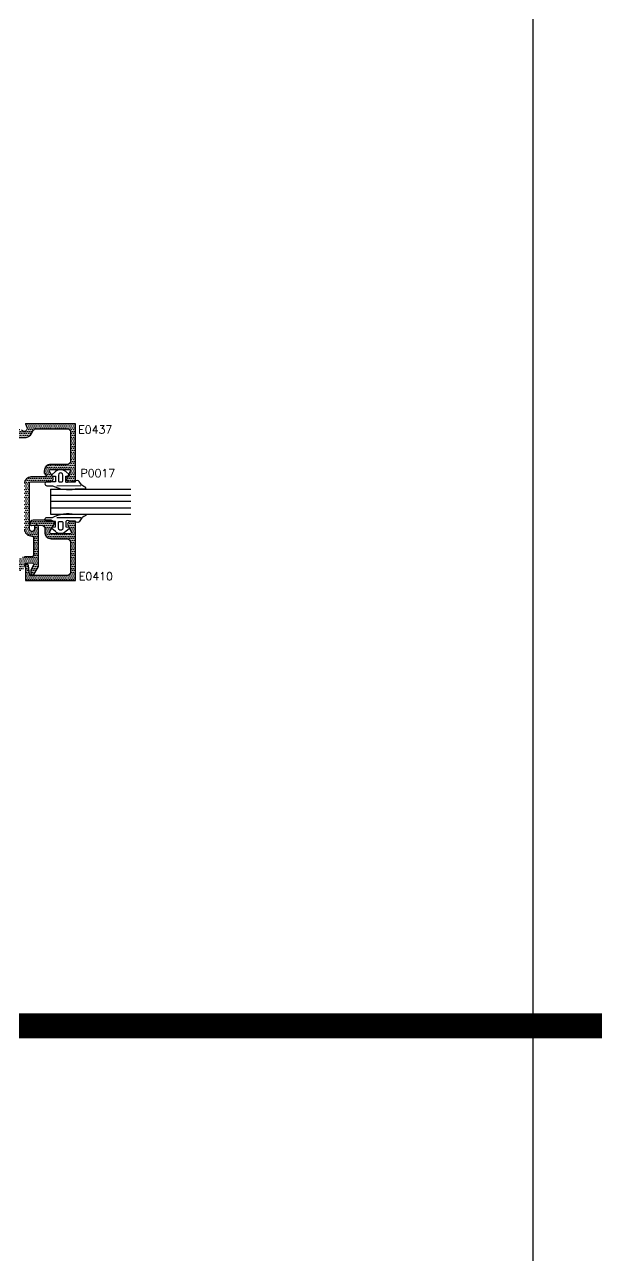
# Model space of a CAD drawing. Extents: x 0 to 130, y 0 to 90.
# Drawn here: x 69.83 to 75.54, y 57.59 to 69.89 of the extents above; entities that cross this region are included whole.
import ezdxf

# ---------------------------------------------------------------- set-up
doc = ezdxf.new("R2010")
doc.units = 0
doc.header["$MEASUREMENT"] = 0
for name, color, linetype in [('R-ANNO-TEXT', 6, 'CONTINUOUS'), ('R-DET1', 4, 'CONTINUOUS'), ('R-DET2', 2, 'CONTINUOUS'), ('R-PAT1', 5, 'CONTINUOUS'), ('TITLE', 7, 'CONTINUOUS')]:
    doc.layers.add(name, color=color, linetype=linetype)
doc.styles.get("Standard").update_dxf_attribs({"font": 'simplex'})
pattern_1 = [(0, (62.7594097394537, 61.00424078090991), (0.009375, 0.01875), [0, -0.01875])]

msp = doc.modelspace()

# ---------------------------------------------------------------- hatches: boundary and pattern name
at = {"layer": 'R-PAT1'}
h = msp.add_hatch(dxfattribs=at)
h.set_pattern_fill('DOTS', color=256, scale=0.3, style=0)
h.set_pattern_definition(pattern_1)
edge = h.paths.add_edge_path()
edge.add_line((69.91431306662892, 64.4855220072581), (69.88632336662893, 64.4370410072581))
edge.add_line((69.88632336662893, 64.4370410072581), (69.8863232502236, 64.3930230072581))
edge.add_arc((69.90132326662892, 64.3930230072581), 0.01500001640532389, 180, 330.0000361789067)
edge.add_line((69.91431366662893, 64.3855230072581), (69.96432296662893, 64.4721440072581))
edge.add_line((69.96432296662893, 64.4721440072581), (69.96432288570554, 64.8691050072581))
edge.add_arc((69.94432326662893, 64.8691050072581), 0.01999961907661429, 0, 97.42321911393714)
edge.add_arc((69.94432250052047, 64.86910529589396), 0.01999923389362643, 97.42114952086007, 180.0008269125051)
edge.add_line((69.92432326662892, 64.8691050072581), (69.92432346662892, 64.8471060072581))
edge.add_arc((69.89932346662891, 64.8471060072581), 0.02500000000000568, -179.9977081687921, 0, ccw=False)
edge.add_line((69.87432346664892, 64.8471050072581), (69.87432336662893, 65.0775247072581))
edge.add_line((69.87432336662893, 65.0775247072581), (69.87432316662893, 65.3040223072581))
edge.add_arc((69.88932316662891, 65.3040223072581), 0.01499999999998636, 89.99999999994583, 180, ccw=False)
edge.add_line((69.88932316662893, 65.3190223072581), (70.07982916662893, 65.31902379644778))
edge.add_arc((70.07982916662894, 65.3500238072581), 0.03100001081031678, 269.9999999999737, 389.9999884644558)
edge.add_line((70.10667596662893, 65.3655238072581), (70.07434426662891, 65.4215223072581))
edge.add_arc((70.08733456662893, 65.42902230725811), 0.01499992980285041, 90, 210.0001548077456, ccw=False)
edge.add_line((70.08733456662893, 65.44402223706093), (70.26932330662892, 65.4440223072581))
edge.add_arc((70.26932330662892, 65.4290223072581), 0.01500000000000057, -30.000059314165583, 90, ccw=False)
edge.add_line((70.28231367992147, 65.4215222938101), (70.24998233438839, 65.3655238605132))
edge.add_arc((70.27682920662892, 65.3500238072581), 0.03100010000000593, 149.9999930530497, 270)
edge.add_line((70.27682920662892, 65.3190237072581), (70.33432336662892, 65.3190255072581))
edge.add_line((70.33432336662892, 65.3190255072581), (70.33432336662892, 65.9000230072581))
edge.add_line((70.33432336662892, 65.9000230072581), (69.83432336662892, 65.9000230072581))
edge.add_line((69.83432336662892, 65.9000230072581), (69.84810936662892, 65.8655300372581))
edge.add_arc((69.81932326662893, 65.8540253872581), 0.03099994394884903, -142.52509165199967, 21.78460924861332, ccw=False)
edge.add_line((69.7947210954435, 65.83516458934827), (69.77069586662893, 65.8661179772581))
edge.add_line((69.77069586662893, 65.8661179772581), (69.705708592786, 65.78866748530558))
edge.add_arc((69.71719836662892, 65.77902460725811), 0.01499999999999959, 139.9946948706746, 270)
edge.add_line((69.71719836662892, 65.76402460725811), (69.84276398017175, 65.76402795526222))
edge.add_arc((69.81932335489145, 65.85402523029987), 0.09299985176188859, 284.5988618965142, 343.6051380217247)
edge.add_arc((69.93828126662892, 65.81902553725811), 0.03100000016531761, 90, 163.6050192301044, ccw=False)
edge.add_line((69.93828126662892, 65.85002553742342), (70.25332351662892, 65.85002553725809))
edge.add_arc((70.25332351662891, 65.8190255372581), 0.0309999999999917, 1.8482497921468166e-05, 89.99999999997368, ccw=False)
edge.add_line((70.28432351662892, 65.8190255472581), (70.28432351662892, 65.5250230072581))
edge.add_arc((70.25332351662892, 65.5250230072581), 0.0309999999999917, -90.00003696502222, 0, ccw=False)
edge.add_line((70.25332349662892, 65.49402300725811), (70.08733456662893, 65.49402230346517))
edge.add_arc((70.08733456662893, 65.4290223072581), 0.06499999620707797, 90, 180.2454029956546)
edge.add_line((70.02233516662892, 65.4287439072581), (70.02233456662893, 65.4116044072581))
edge.add_line((70.02233456662893, 65.4116044072581), (70.04691806662892, 65.3690248072581))
edge.add_line((70.04691806662892, 65.3690248072581), (69.88932346662892, 65.36902230725809))
edge.add_arc((69.88932346662892, 65.3040223072581), 0.06499999999999773, 90, 180)
edge.add_line((69.82432346662893, 65.3040223072581), (69.82432305167004, 64.8471060072581))
edge.add_arc((69.89432645523578, 64.84710738333223), 0.07000340357927444, 180.0011262772319, 273.3696336210385)
edge.add_arc((69.89932346662893, 64.7622510072581), 0.01499997685864451, 0, 93.37247195566982, ccw=False)
edge.add_line((69.91432344348758, 64.7622510072581), (69.91432336662892, 64.5850240072581))
edge.add_arc((69.89932346662891, 64.5850240072581), 0.01499990000000651, -89.99999999994583, 0, ccw=False)
edge.add_line((69.89932346662893, 64.57002410725809), (69.82432336662892, 64.5700250072581))
edge.add_arc((69.82432336662893, 64.50802500725808), 0.06200000000001182, 90.00000000001312, 179.9999999999869)
edge.add_line((69.76232336662892, 64.5080250072581), (69.76232326662893, 64.4809670072581))
edge.add_arc((69.74732326662891, 64.4809670072581), 0.01500000000001478, -59.99927221914038, 0, ccw=False)
edge.add_line((69.75482343163436, 64.46797672146867), (69.67994104268507, 64.42474269846848))
edge.add_arc((69.69232336662893, 64.4030250072581), 0.02499960115202067, 119.6895913246492, 300.3387913391612)
edge.add_line((69.70495096662893, 64.3814490072581), (69.81682343163436, 64.44603472146866))
edge.add_arc((69.80932326662892, 64.4590250072581), 0.01500000000000646, 300.0007277807855, 360)
edge.add_line((69.82432326662892, 64.4590250072581), (69.82432326662892, 64.4770230072581))
edge.add_arc((69.85532326662891, 64.47702300725811), 0.0309999999999917, 90, 180.0000000000263, ccw=False)
edge.add_line((69.85532326662891, 64.5080230072581), (69.90132256662892, 64.5080210072581))
edge.add_arc((69.90132256662892, 64.4930220072581), 0.01499899999998888, -29.99977283673519, 90, ccw=False)
h = msp.add_hatch(dxfattribs=at)
h.set_pattern_fill('DOTS', color=256, scale=0.3, style=0)
h.set_pattern_definition(pattern_1)
edge = h.paths.add_edge_path()
edge.add_arc((69.89406436662892, 64.89633400725809), 0.01499981414418983, 179.9999999999457, 278.0502612881111)
edge.add_line((69.89616496662892, 64.8814820072581), (69.91906446662892, 64.8847180072581))
edge.add_line((69.91906446662892, 64.8847180072581), (69.99610326662892, 64.8847200072581))
edge.add_arc((69.99610326662892, 64.85372000725809), 0.03100000000000591, 2.631850293255411e-11, 90, ccw=False)
edge.add_line((70.02710326662893, 64.8537200072581), (70.02710307200327, 64.81490800782402))
edge.add_arc((70.09210296662891, 64.8147190072581), 0.06500016940407638, 179.8334012032461, 270.1308104447162)
edge.add_line((70.09225136662891, 64.7497190072581), (70.25306459662892, 64.7497180072581))
edge.add_arc((70.25306459662892, 64.7187180072581), 0.0309999999999917, 0, 90, ccw=False)
edge.add_line((70.28406459662892, 64.7187180072581), (70.28406459662892, 64.4147210072581))
edge.add_arc((70.25306459662892, 64.4147210072581), 0.03100000000000591, -90, 0, ccw=False)
edge.add_line((70.25306459662892, 64.3837210072581), (69.88935796662892, 64.3837180072581))
edge.add_arc((69.88935796662892, 64.3987180072581), 0.01500000000000057, 186.9998441811458, 270, ccw=False)
edge.add_line((69.87446976938291, 64.39689000759624), (69.86395236462029, 64.4825469947333))
edge.add_arc((69.84906426662891, 64.4807190072581), 0.01499990000000767, 6.999844181154072, 180)
edge.add_line((69.83406436662892, 64.4807190072581), (69.83406446662892, 64.3337200072581))
edge.add_line((69.83406446662892, 64.3337200072581), (70.33406444402893, 64.3337200072581))
edge.add_line((70.33406444402893, 64.3337200072581), (70.33406444402893, 64.9247194072581))
edge.add_line((70.33406444402893, 64.9247194072581), (70.28675790662892, 64.92472100074791))
edge.add_arc((70.28675790662892, 64.89372100725811), 0.0309999934898002, 90, 210.0000069469513)
edge.add_line((70.25991112662892, 64.8782210072581), (70.29224287662892, 64.8222190072581))
edge.add_arc((70.27925248662892, 64.81471900725809), 0.01500000774507065, -89.99996180280311, 29.999982919717922, ccw=False)
edge.add_line((70.27925249662893, 64.79971899951303), (70.09210296662893, 64.7997190072581))
edge.add_arc((70.09210296662893, 64.8147190072581), 0.01500000000000057, 150.0000361788933, 270, ccw=False)
edge.add_line((70.07911258083635, 64.82221899905545), (70.11721777066336, 64.88821906266524))
edge.add_arc((70.09037106662893, 64.9037194072581), 0.03100009999998737, 329.999371286921, 450.0000000000263)
edge.add_line((70.09037106662892, 64.9347195072581), (69.91006466662893, 64.9347194072581))
edge.add_arc((69.91006473733988, 64.90371923654675), 0.03100017071143206, 90.00013069086748, 179.9996844843306)
edge.add_line((69.87906456662893, 64.9037194072581), (69.87906456662893, 64.8963340072581))

# ---------------------------------------------------------------- linework, layer by layer
at = {"layer": 'R-DET1'}
for points in [[(69.71719836662892, 65.76402460725811), (69.84276398017175, 65.76402795526222, 0.263307311594275), (69.90854176662893, 65.8277755172581, -0.3326800485319401), (69.93828126662892, 65.85002553742342), (70.25332351662892, 65.85002553725809, -0.4142134678914145), (70.28432351662892, 65.8190255472581), (70.28432351662892, 65.5250230072581, -0.414213751336475), (70.25332349662892, 65.49402300725811), (70.08733456662893, 65.49402230346517, 0.4154686075962968), (70.02233516662892, 65.4287439072581), (70.02233456662893, 65.4116044072581), (70.04691806662892, 65.3690248072581), (69.88932346662892, 65.36902230725809, 0.414213562373095), (69.82432346662893, 65.3040223072581)], [(69.91431306662892, 64.4855220072581), (69.88632336662893, 64.4370410072581), (69.8863232502236, 64.3930230072581, 0.7673272387856587), (69.91431366662893, 64.3855230072581), (69.96432296662893, 64.4721440072581), (69.96432288570554, 64.8691050072581, 0.4526903691078097), (69.94173936662892, 64.8889370072581, 0.3767703072594911), (69.92432326662892, 64.8691050072581), (69.92432346662892, 64.8471060072581, -0.9999800002000091), (69.87432346664892, 64.8471050072581), (69.87432336662893, 65.0775247072581), (69.87432316662893, 65.3040223072581, -0.414213562373095), (69.88932316662893, 65.3190223072581), (70.07982916662893, 65.31902379644778, 0.5773502020784552), (70.10667596662893, 65.3655238072581), (70.07434426662891, 65.4215223072581, -0.5773511698249314), (70.08733456662893, 65.44402223706093), (70.26932330662892, 65.4440223072581, -0.57735061426548), (70.28231367992147, 65.4215222938101), (70.24998233438839, 65.3655238605132, 0.5773503096053206), (70.27682920662892, 65.3190237072581), (70.33432336662892, 65.3190255072581), (70.33432336662892, 65.9000230072581), (69.83432336662892, 65.9000230072581), (69.84810936662892, 65.8655300372581, -0.8716619961154112), (69.7947210954435, 65.83516458934827)], [(69.87906455248473, 64.8963340072581, 0.455991135179026), (69.89616496662892, 64.8814820072581), (69.91906446662892, 64.8847180072581), (69.99610326662892, 64.8847200072581, -0.414213562373095), (70.02710326662893, 64.8537200072581), (70.02710307200327, 64.81490800782402, 0.4157347223605668), (70.09225136662891, 64.7497190072581), (70.25306459662892, 64.7497180072581, -0.414213562373095), (70.28406459662892, 64.7187180072581), (70.28406459662892, 64.4147210072581, -0.414213562373095), (70.25306459662892, 64.3837210072581), (69.88935796662892, 64.3837180072581, -0.3788668861742498), (69.87446976938291, 64.39689000759624), (69.86395236462029, 64.4825469947333, 0.9407073484462662), (69.83406436662892, 64.4807190072581), (69.83406446662892, 64.3337200072581), (70.33406444402893, 64.3337200072581), (70.33406444402893, 64.9247194072581), (70.28675790662892, 64.92472100074791, 0.5773503096053217), (70.25991112662892, 64.8782210072581), (70.29224287662892, 64.8222190072581, -0.5773499475982407), (70.27925249662893, 64.79971899951303), (70.09210296662893, 64.7997190072581, -0.5773500587095051), (70.07911258083635, 64.82221899905545), (70.11721777066336, 64.88821906266524, 0.5773539268997976), (70.09037106662892, 64.9347195072581), (69.91006466662893, 64.9347194072581, 0.4142112813889879), (69.87906456662893, 64.9037194072581), (69.87906456662893, 64.8963340072581)], [(69.82432305167004, 64.8471060072581, 0.4315399387032696), (69.89844106662892, 64.7772250072581, -0.4315604592530941), (69.91432344348758, 64.7622510072581), (69.91432336662892, 64.5850240072581, -0.414213562373095), (69.89932346662893, 64.57002410725809), (69.82432336662892, 64.5700250072581, 0.414213562373095)], [(69.82432326662892, 64.4770230072581, -0.414213562373095), (69.85532326662891, 64.5080230072581), (69.90132256662892, 64.5080210072581, -0.5773489476079768), (69.9143121113938, 64.4855225587583)]]:
    msp.add_lwpolyline(points, format="xyb", dxfattribs=at)
at = {"layer": 'R-DET2'}
for p, q in [((70.08419390532892, 65.24687245725809), (70.08419390532892, 64.9968724572581)), ((70.08419390532892, 65.24687245725809), (70.88632773567466, 65.24687204599148)), ((70.08419390532892, 65.18437245725809), (70.88632773567466, 65.18437199889607)), ((70.88632773567466, 65.12187210075427), (70.08419390532892, 65.12187245725809)), ((70.08419390532892, 65.0593724572581), (70.88632773567466, 65.05937199889607)), ((70.08419390532892, 64.9968724572581), (70.88632773567466, 64.99687204599148))]:
    msp.add_line(p, q, dxfattribs=at)
for points in [[(70.33099991890748, 65.24889116141847), (70.42910849079007, 65.24889116141847, 0.477037012448265), (70.43888955007992, 65.26097223786313, -0.1690634905219287), (70.36998335941972, 65.32292782853648, 0.3788088368526451), (70.3593307427024, 65.33080869907275), (70.2540141075304, 65.3115946874145, -0.3462419148266733), (70.23814255010292, 65.32155663439542), (70.23814255010292, 65.37564354938473), (70.2683397960449, 65.37675441446265, 0.6086559015379466), (70.27374316300362, 65.38989915535196), (70.237190524404, 65.42220982619968, 0.3786170875212405), (70.13409457580184, 65.42220982619968), (70.09754193720222, 65.38989915535196, 0.6086559015379387), (70.10294530416094, 65.37675441446265), (70.13314255010292, 65.37564354938473), (70.13314255010292, 65.32064354938473), (70.04814255010291, 65.32064354938473, 0.9999999999999999), (70.04814255010291, 65.28064354938473), (70.10318205737057, 65.28064354938473, 0.1753644488707544)], [(70.17814255010292, 65.40669092448128, 0.341998713119647), (70.16314255010292, 65.38732600775025), (70.16314255010292, 65.32864354938472, 0.414213562373095), (70.17114255010291, 65.32064354938473), (70.20014255010292, 65.32064354938473, 0.4142135623730958), (70.20814255010292, 65.32864354938472), (70.20814255010292, 65.38732600775025, 0.341998713119647), (70.19314255010292, 65.40669092448128, 0.1270166537925822)], [(70.3309998060019, 64.9948535337147), (70.42910837788446, 64.99485344650711, -0.477037012448265), (70.43888942643557, 64.98277236136819, 0.1690634905219287), (70.36998318070377, 64.92081683194479, -0.3788088368526451), (70.35933055698123, 64.91293597087753), (70.25401393888839, 64.93215007615052, 0.3462419148266733), (70.23814237260586, 64.92218814327765), (70.23814232452861, 64.86810122828837), (70.26833956948315, 64.86699033636846, -0.6086559015379466), (70.27374292475764, 64.85384559067617), (70.23719025743746, 64.82153495231968, -0.3786170875212405), (70.13409430883533, 64.82153504396051), (70.09754169895632, 64.85384574729943, -0.6086559015379387), (70.10294507759926, 64.86699048338575), (70.13314232452865, 64.86810132162168), (70.13314237341753, 64.92310132162166), (70.04814237341756, 64.92310139717719, -0.9999999999999999), (70.0481424089731, 64.96310139717718), (70.10318191624074, 64.96310134825318, -0.1753644488707544)], [(70.17814229693097, 64.83705390652514, -0.341998713119647), (70.16314231414424, 64.85641883658951), (70.1631423663064, 64.91510129495501, -0.414213562373095), (70.17114237341751, 64.92310128784389), (70.2001423734175, 64.92310126206611, -0.4142135623730958), (70.20814236630639, 64.915101254955), (70.20814231414423, 64.85641879658951, -0.341998713119647), (70.19314229693097, 64.83705389319182, -0.1270166537925822)]]:
    msp.add_lwpolyline(points, format="xyb", close=True, dxfattribs=at)
for points in [[(70.14733234068171, 65.28064354938473), (70.38710837833787, 65.28089116141848)], [(70.14733219955187, 64.9631013090085), (70.38710823698784, 64.96285348384055)]]:
    msp.add_lwpolyline(points, dxfattribs=at)
at = {"layer": 'TITLE'}
msp.add_line((74.90800049817861, 89.87895019504158), (74.90800049817861, 14.87895019504157), dxfattribs=at)
at = {"layer": 'TITLE', "const_width": 0.25}
msp.add_lwpolyline([(0.25, 59.87895019504157), (122.9080004981786, 59.87895019504157)], dxfattribs=at)

# ---------------------------------------------------------------- texts
at = {"layer": 'R-ANNO-TEXT', "char_height": 0.08, "attachment_point": 4}
for s, insert in [('\\A1;E0437', (70.36247298911884, 65.84166094678838)), ('\\A1;P0017', (70.38486398787191, 65.405780147001)), ('\\A1;E0410', (70.36913050933406, 64.37464181899772))]:
    msp.add_mtext(s, dxfattribs=dict(at, insert=insert))

doc.saveas('drawing.dxf')
